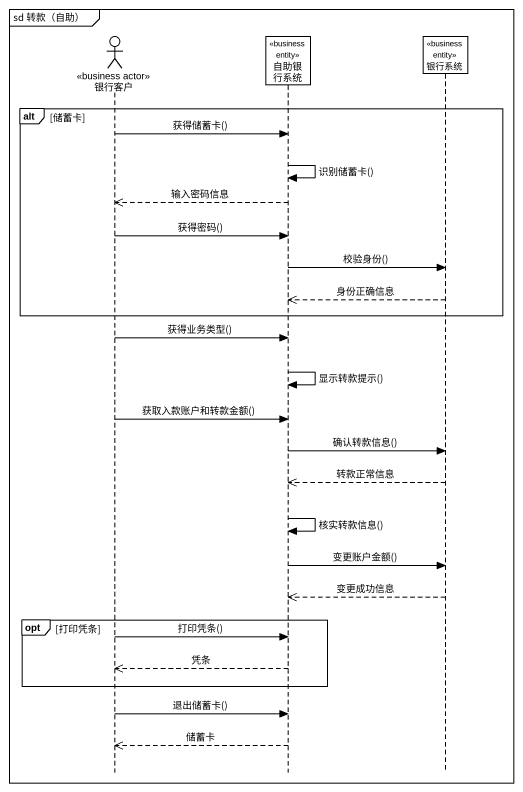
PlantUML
@startuml
mainframe sd 转款（自助）
hide footbox
actor 银行客户 <<business actor>>
participant 自助银行系统 <<business entity>>
participant 银行系统 <<business entity>>

alt 储蓄卡
  银行客户 -> 自助银行系统 : 获得储蓄卡()
  自助银行系统 -> 自助银行系统 : 识别储蓄卡()
  自助银行系统 -->> 银行客户 : 输入密码信息
  银行客户 -> 自助银行系统 : 获得密码()
  自助银行系统 -> 银行系统 : 校验身份()
  银行系统 -->> 自助银行系统 : 身份正确信息
end
银行客户 -> 自助银行系统 : 获得业务类型()
自助银行系统 -> 自助银行系统 : 显示转款提示()
银行客户 -> 自助银行系统 : 获取入款账户和转款金额()
自助银行系统 -> 银行系统 : 确认转款信息()
银行系统 -->> 自助银行系统 : 转款正常信息
自助银行系统 -> 自助银行系统 : 核实转款信息()
自助银行系统 -> 银行系统 : 变更账户金额()
银行系统 -->> 自助银行系统 : 变更成功信息
opt 打印凭条
  银行客户 -> 自助银行系统 : 打印凭条()
  自助银行系统 -->> 银行客户 : 凭条
end
银行客户 -> 自助银行系统 : 退出储蓄卡()
自助银行系统 -->> 银行客户 : 储蓄卡
@enduml
